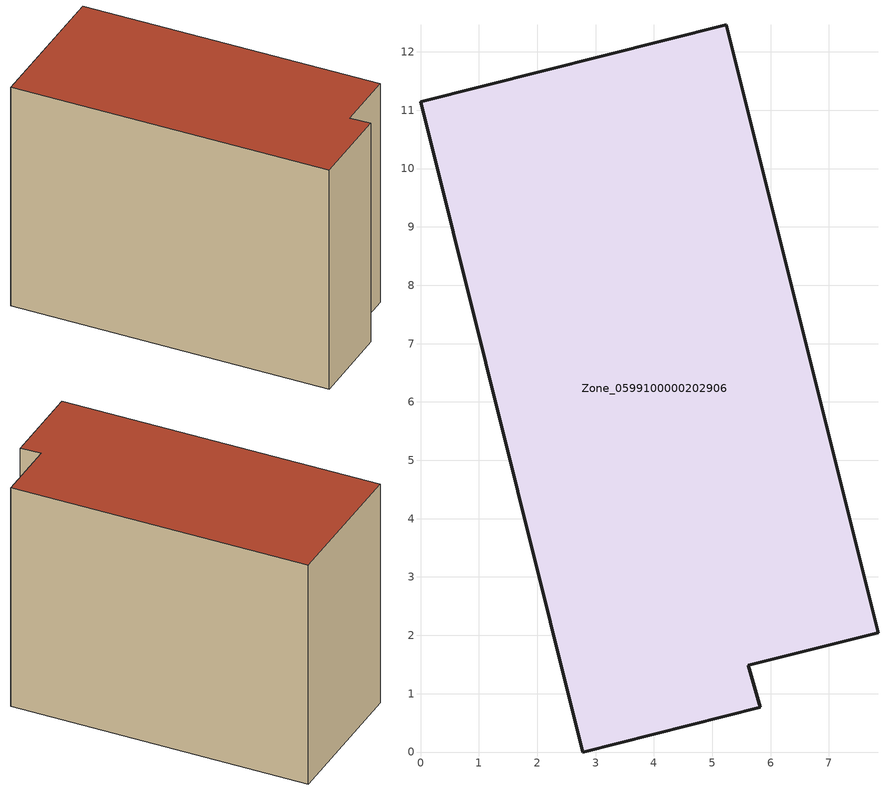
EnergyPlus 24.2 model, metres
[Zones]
Zone_0599100000202906
 floor ground (C_G): 0,11.15 5.24,12.46 7.84,2.04 5.62,1.49 5.82,0.77 2.78,0 z0
 wall outside (C_F): 2.78,0 5.82,0.77 5.62,1.49 7.84,2.04 5.24,12.46 0,11.15 2.78,0 z0:8.46
 roof outside (C_R): 5.24,12.46 0,11.15 2.78,0 5.82,0.77 5.62,1.49 7.84,2.04 z8.46
[BUILDING]
Pand.0599100000202906: North Axis=0; Terrain=City; Loads Convergence Tolerance Value=0.04; Temperature Convergence Tolerance Value=0.4; Solar Distribution=FullExterior; Maximum Number of Warmup Days=25; Minimum Number of Warmup Days=1
[Site:Location]
Rotterdam.The.Hague.AP_ZH_NLD Design_Conditions: Latitude=51.96; Longitude=4.45; Time Zone=1; Elevation=-4.5
[SITE:GROUNDTEMPERATURE:BUILDINGSURFACE]
18, 18, 18, 18, 18, 18, 18, 18, 18, 18, 18, 18
[MATERIAL] Thermal Absorptance=0.9; Solar Absorptance=0.7; Visible Absorptance=0.7
Name | Roughness | Thickness | Conductivity | Density | Specific Heat
G.TI.1975-1991 | MediumSmooth | 0.15 | 0.288461 | 540 | 1210
F.TI.1975-1991 | Rough | 0.3 | 0.230769 | 1920 | 840
R.TI.1975-1991 | MediumRough | 0.2 | 0.153846 | 1500 | 1000
[CONSTRUCTION]
C_G: G.TI.1975-1991
C_F: F.TI.1975-1991
C_R: R.TI.1975-1991
[ZONE]
Zone_0599100000202906: Type=1; Multiplier=1; Ceiling Height=Autocalculate; Volume=Autocalculate; Floor Area=autocalculate; Part of Total Floor Area=Yes
[ZONEINFILTRATION:DESIGNFLOWRATE]
Infil_Zone_0599100000202906: Zone or ZoneList or Space or SpaceList=Zone_0599100000202906; Schedule=AlwaysOn; Design Flow Rate Calculation Method=Flow/Area; Flow Rate per Floor Area=0.003; Constant Term Coefficient=1; Temperature Term Coefficient=0; Velocity Term Coefficient=0; Velocity Squared Term Coefficient=0
[HVACTEMPLATE:ZONE:IDEALLOADSAIRSYSTEM]
Zone_0599100000202906: Maximum Heating Supply Air Temperature=50; Minimum Cooling Supply Air Temperature=13; Maximum Heating Supply Air Humidity Ratio=0.0156; Minimum Cooling Supply Air Humidity Ratio=0.0077; Heating Limit=NoLimit; Cooling Limit=NoLimit; Dehumidification Control Type=ConstantSensibleHeatRatio; Cooling Sensible Heat Ratio=0.7; Dehumidification Setpoint=60; Humidification Control Type=None; Humidification Setpoint=30; Outdoor Air Method=None; Outdoor Air Flow Rate per Person=0.00944; Outdoor Air Flow Rate per Zone Floor Area=0; Outdoor Air Flow Rate per Zone=0; Demand Controlled Ventilation Type=None; Outdoor Air Economizer Type=NoEconomizer; Heat Recovery Type=None; Sensible Heat Recovery Effectiveness=0.7; Latent Heat Recovery Effectiveness=0.65
[ZONECONTROL:THERMOSTAT]
ThermostatControl_Zone_0599100000202906: Zone or ZoneList=Zone_0599100000202906; Control Type Schedule=DualSetpointControlType; Control 1=Thermostat_Zone_0599100000202906; Temperature Difference Between Cutout And Setpoint=0
[THERMOSTATSETPOINT:DUALSETPOINT]
Thermostat_Zone_0599100000202906: Heating Setpoint Temperature Schedule=HeatingSetpoint_Zone_0599100000202906; Cooling Setpoint Temperature Schedule=CoolingSetpoint_Zone_0599100000202906
[SCHEDULE:COMPACT]
HeatingSetpoint_Zone_0599100000202906: Through: 12/31, For: AllDays, Until: 24:00, 21
CoolingSetpoint_Zone_0599100000202906: Through: 12/31, For: AllDays, Until: 24:00, 24
DualSetpointControlType: Through: 12/31, For: AllDays, Until: 24:00, 4
AlwaysOn: Through: 12/31, For: AllDays, Until: 24:00, 1
